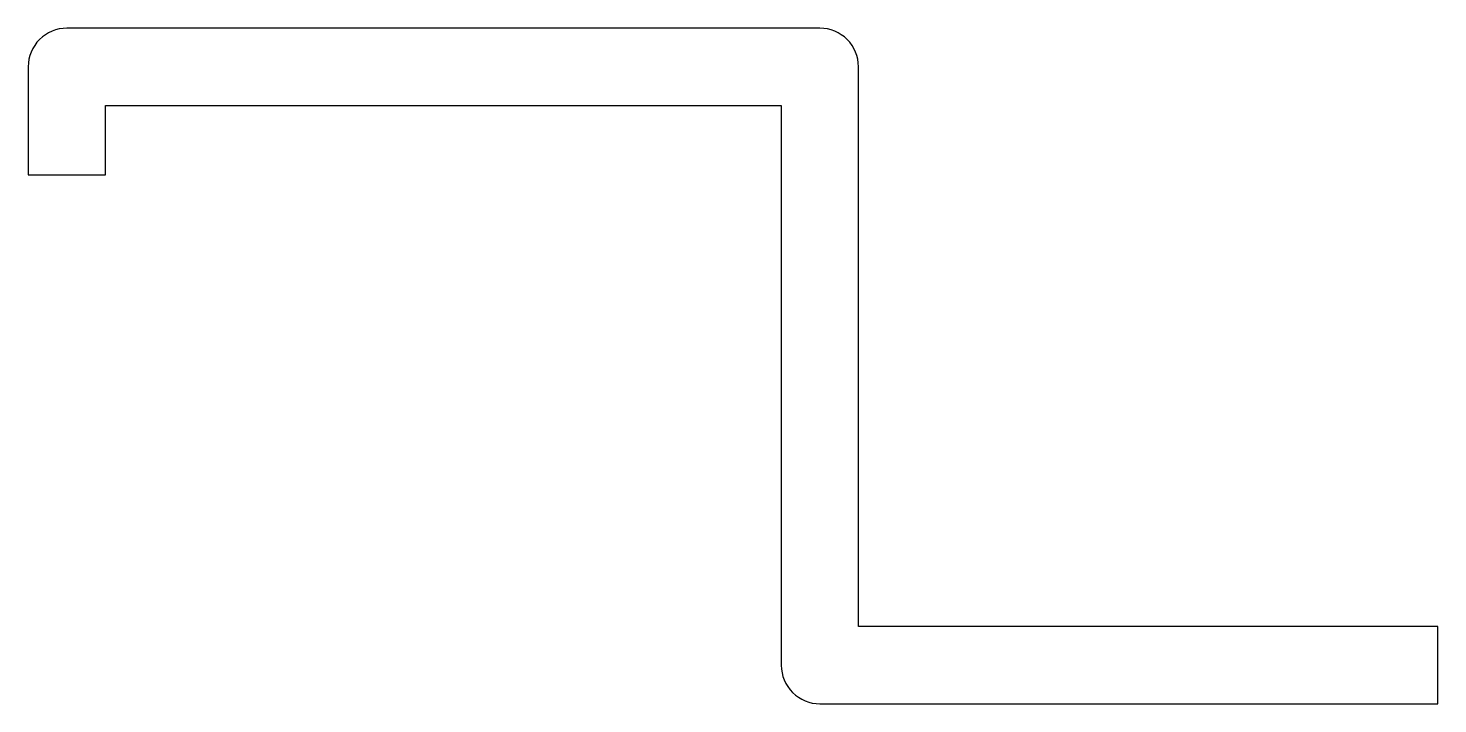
# Model space of a CAD drawing. Extents: x 236.9 to 273.4, y 241.9 to 259.4.
import ezdxf

# ---------------------------------------------------------------- set-up
doc = ezdxf.new("R2010")
doc.units = 0
doc.layers.add('ANA', color=220, linetype='CONTINUOUS')

msp = doc.modelspace()

# ---------------------------------------------------------------- linework, layer by layer
at = {"layer": 'ANA'}
msp.add_lwpolyline([(256.419, 257.354), (256.419, 242.854, 0.414214), (257.419, 241.854), (273.419, 241.854), (273.419, 243.854), (258.419, 243.854), (258.419, 258.354, 0.414214), (257.419, 259.354), (237.919, 259.354, 0.414214), (236.919, 258.354), (236.919, 255.554), (238.919, 255.554), (238.919, 257.354)], format="xyb", close=True, dxfattribs=at)

doc.saveas('drawing.dxf')
